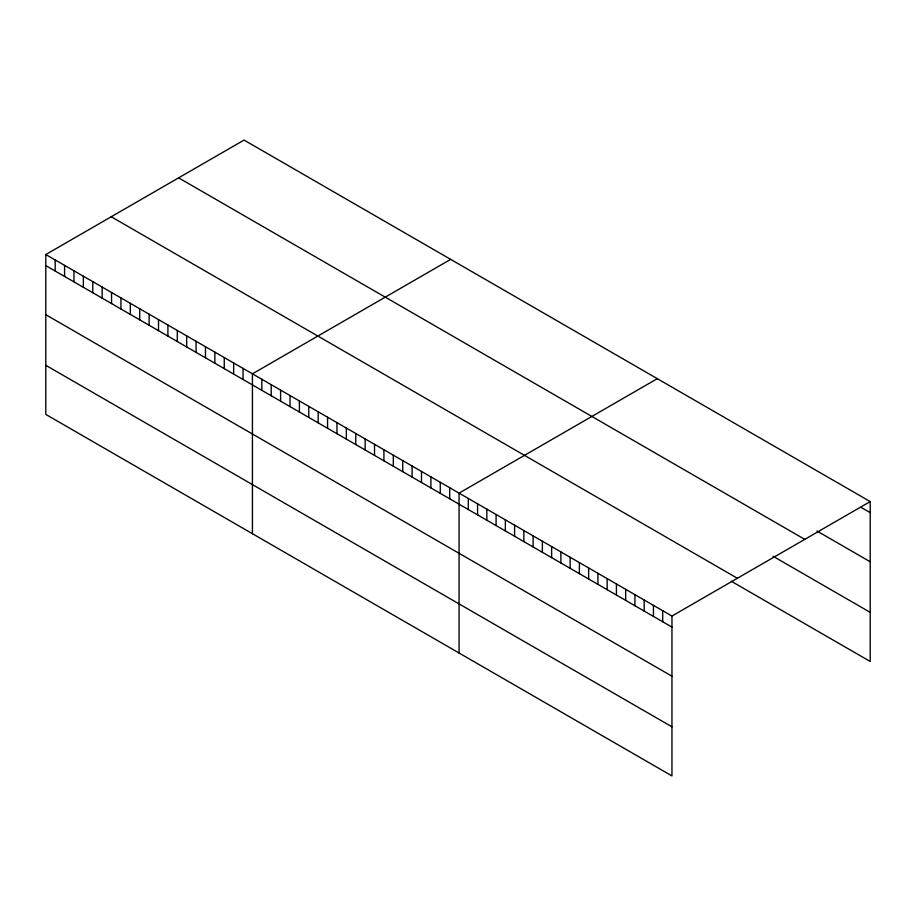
<?xml version="1.0" encoding="UTF-8"?>
<svg xmlns="http://www.w3.org/2000/svg" width="916" height="916" viewBox="0 0 916 916"><rect width="100%" height="100%" fill="white"/><g stroke="black" fill="none" stroke-linecap="round" stroke-linejoin="round"><path stroke-width="1.37" d="M45.8 254.534L671.955 616.044L671.955 775.921L45.8 414.41L45.8 254.534L244.045 140.079L870.2 501.59L870.2 661.467L731.357 581.305M450.672 259.377L252.427 373.831L252.427 533.707M657.31 378.674L459.065 493.129L459.065 653.005M671.955 616.044L870.2 501.59M860.948 507.315L870.2 512.651M816.98 531.028L870.2 561.76M178.62 177.853L804.775 539.364M773.012 556.241L870.2 612.357M111.225 216.76L737.38 578.271M45.8 265.606L671.955 627.105M45.8 314.703L671.955 676.214M45.8 365.301L671.955 726.812M662.703 610.697L662.703 621.769M653.44 605.35L653.44 616.422M644.188 600.014L644.188 611.075M634.937 594.667L634.937 605.728M625.674 589.32L625.674 600.392M616.422 583.984L616.422 595.045M607.159 578.637L607.159 589.698M597.908 573.29L597.908 584.362M588.644 567.943L588.644 579.015M579.393 562.607L579.393 573.668M570.141 557.26L570.141 568.321M560.878 551.913L560.878 562.985M551.627 546.566L551.627 557.638M542.364 541.23L542.364 552.291M533.112 535.883L533.112 546.944M523.86 530.536L523.86 541.608M514.597 525.2L514.597 536.261M505.346 519.853L505.346 530.914M496.083 514.506L496.083 525.578M486.831 509.159L486.831 520.231M477.58 503.823L477.58 514.884M468.316 498.476L468.316 509.536M449.676 487.713L449.676 498.773M440.275 482.285L440.275 493.346M430.886 476.858L430.886 487.93M421.497 471.442L421.497 482.503M412.097 466.015L412.097 477.087M402.708 460.599L402.708 471.66M393.319 455.172L393.319 466.244M383.93 449.745L383.93 460.817M374.53 444.329L374.53 455.389M365.14 438.901L365.14 449.974M355.751 433.486L355.751 444.546M346.351 428.058L346.351 439.13M336.962 422.631L336.962 433.703M327.573 417.215L327.573 428.276M318.173 411.788L318.173 422.86M308.784 406.372L308.784 417.433M299.395 400.945L299.395 412.017M290.006 395.529L290.006 406.59M280.605 390.101L280.605 401.162M271.216 384.674L271.216 395.746M261.827 379.258L261.827 390.319M243.038 368.415L243.038 379.476M233.649 362.988L233.649 374.049M224.26 357.561L224.26 368.633M214.859 352.145L214.859 363.205M205.47 346.717L205.47 357.79M196.081 341.302L196.081 352.362M186.681 335.874L186.681 346.946M177.292 330.447L177.292 341.519M167.903 325.031L167.903 336.092M158.514 319.604L158.514 330.676M149.113 314.188L149.113 325.249M139.724 308.761L139.724 319.833M130.335 303.333L130.335 314.406M120.935 297.918L120.935 308.978M111.546 292.49L111.546 303.562M102.157 287.074L102.157 298.135M92.756 281.647L92.756 292.719M83.367 276.231L83.367 287.292M73.978 270.804L73.978 281.865M64.589 265.377L64.589 276.449M55.189 259.961L55.189 271.022"/></g></svg>
